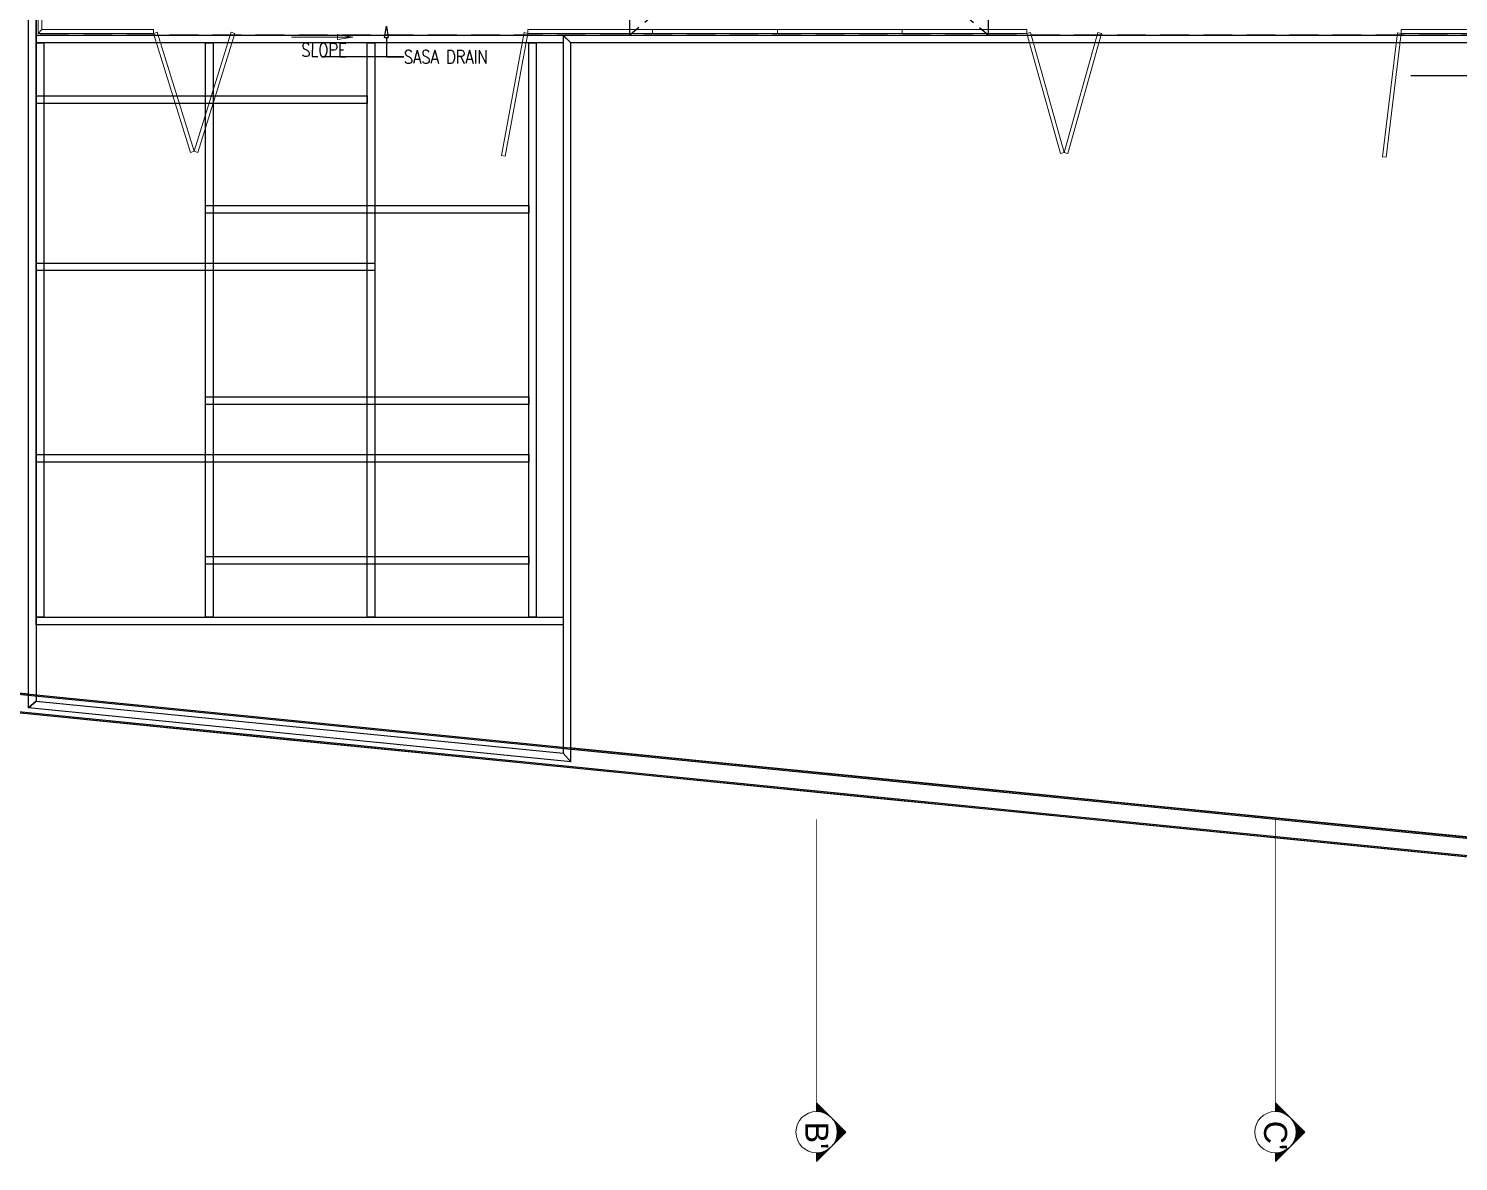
# Model space of a CAD drawing. Header units: metres. Extents: x 42 to 199, y -121 to 268.
# Drawn here: x 85.4 to 104.07, y 12.13 to 26.93 of the extents above; entities that cross this region are included whole.
import ezdxf
from ezdxf import colors
from ezdxf.entities.mleader import LeaderData, LeaderLine
from ezdxf.enums import TextEntityAlignment as Align
from ezdxf.math import Vec2, Vec3

# ---------------------------------------------------------------- set-up
doc = ezdxf.new("R2010")
doc.units = ezdxf.units.M
doc.header["$LTSCALE"] = 0.3
doc.linetypes.add('DASHDOT2', pattern=[0.5, 0.25, -0.125, 0, -0.125])
doc.linetypes.add('HIDDEN', pattern=[0.375, 0.25, -0.125])
doc.layers.get('0').update_dxf_attribs({"color": 8})
for name, color, linetype, lineweight in [('A-AnnO-section lines', 8, 'Continuous', 18), ('A-Furniture', 8, 'Continuous', 0), ('AGI- TEXT', 7, 'Continuous', 0), ('AGI-EX RAIN WATER', 4, 'Continuous', 0), ('DA HOUSE ARCH LAYOUT', 8, 'Continuous', 9)]:
    doc.layers.add(name, color=color, linetype=linetype, lineweight=lineweight)
for name, color, linetype in [('A-ELEVATION 3', 8, 'Continuous'), ('A-Hidden-Above', 8, 'HIDDEN'), ('A-Site Boundary', 8, 'Continuous'), ('A-Wall-Full', 8, 'Continuous'), ('A-Wall-Plst', 8, 'Continuous')]:
    doc.layers.add(name, color=color, linetype=linetype)
doc.styles.add('ROMANS', font='romans.shx', dxfattribs={"width": 0.8, "height": 0.5})
doc.styles.get("Standard").update_dxf_attribs({"font": 'arial.ttf'})
doc.styles.add('T225', font='romans.shx', dxfattribs={"width": 0.8, "height": 0.25})
doc.dimstyles.get("Standard").update_dxf_attribs({"dimtxt": 0.3, "dimasz": 0.25, "dimexe": 0.18, "dimexo": 0.0625, "dimgap": 0.09, "dimtad": 0, "dimtih": 1, "dimtoh": 1, "dimzin": 0, "dimdsep": 46, "dimtxsty": 'Standard', "dimblk": 'ARCHTICK', "dimcen": 0.09, "dimclrd": 256, "dimclre": 256, "dimclrt": 256, "dimadec": 0, "dimazin": 0, "dimtfac": 1, "dimtofl": 0, "dimtmove": 0, "dimatfit": 3, "dimfxl": 1, "dimtolj": 1, "dimtzin": 0, "dimlwd": -1, "dimlwe": -1, "dimarcsym": 0})

# ---------------------------------------------------------------- blocks, each defined once
blk = doc.blocks.new('zw$195B-flat-1-flat-1-flat-1-flat-1-flat-1-flat-1')
at = {"layer": 'A-Site Boundary', "color": 8, "ltscale": 0.6}
for points in [[(16.724, 17.693), (21.121, 17.099), (25.111, 16.559), (27.395, 16.251), (29.208, 16.005), (32.02, 15.625), (31.532, 10.718), (30.979, 5.152), (30.286, -1.812), (29.628, -8.431), (29.111, -13.637), (28.973, -15.019), (28.765, -17.114), (28.549, -19.286), (28.415, -20.631), (28.293, -21.863), (28.003, -24.783), (27.692, -27.905), (27.517, -29.668)], [(16.689, 17.436), (21.086, 16.841), (25.076, 16.302), (27.36, 15.993), (29.173, 15.748), (31.736, 15.401), (31.273, 10.744), (30.72, 5.178), (30.027, -1.786), (29.369, -8.406), (28.852, -13.611), (28.715, -14.993), (28.506, -17.088), (28.29, -19.26), (28.157, -20.605), (28.034, -21.838), (27.744, -24.757), (27.434, -27.88), (27.258, -29.642)]]:
    blk.add_lwpolyline(points, dxfattribs=at)
blk = doc.blocks.new('zw$CD40')
h = blk.add_hatch()
h.set_pattern_fill('ANSI31', color=8, scale=0.00077108, style=0)
h.set_pattern_definition([(45, (2.80108964, 1.68303136), (-6.81544715e-05, 6.81544715e-05), [])])
h.paths.add_polyline_path([(0.04394, 0.00652), (0.04204, 0.00461, -0.414214), (0.04585, 0.00461)])
h.paths.add_polyline_path([(0.04204, 0.00461), (0.04013, 0.0027), (0.04125, 0.0027, -0.198912)])
h.paths.add_polyline_path([(0.04585, 0.00461, -0.198912), (0.04664, 0.0027), (0.04776, 0.0027)])
at = {"color": 8}
for p, q in [((0.04013, 0.0027), (0.04394, 0.00652)), ((0.04776, 0.0027), (0.04394, 0.00652)), ((0.04013, 0.0027), (0.04125, 0.0027)), ((0.04664, 0.0027), (0.04776, 0.0027))]:
    blk.add_line(p, q, dxfattribs=at)
at = {"color": 8, "linetype": 'DASHDOT2', "ltscale": 0.3, "const_width": 0.0000907}
blk.add_lwpolyline([(0.04013, 0.0027), (0.00307, 0.0027)], dxfattribs=at)
at = {"color": 8}
blk.add_circle((0.04394, 0.0027), 0.0027, dxfattribs=at)
blk.add_attdef("A'", text='', height=0.003, dxfattribs=at).set_placement((0.04437, 0.00272), align=Align.MIDDLE)
blk = doc.blocks.new('SECTION LINES')
at = {"layer": 'A-AnnO-section lines', "color": 8}
ref = blk.add_blockref('zw$CD40', (95.416, -83.093), dxfattribs=dict(at, xscale=100, yscale=100, zscale=100, rotation=269.9999999999999))
ref.add_attrib("A'", "B'", dxfattribs={"layer": '0', "height": 0.3, "rotation": 270}).set_placement((95.689, -87.53), align=Align.MIDDLE)
ref = blk.add_blockref('zw$CD40', (101.407, -83.093, 0.05), dxfattribs=dict(at, xscale=100, yscale=100, zscale=100, rotation=269.9999999999999))
ref.add_attrib("A'", "C'", dxfattribs={"layer": '0', "height": 0.3, "rotation": 270}).set_placement((101.679, -87.53, 0.05), align=Align.MIDDLE)
blk = doc.blocks.new('SCREEN')
at = {"layer": 'A-ELEVATION 3', "color": 8, "transparency": 33554534}
for points in [[(185.446, -72.983), (192.326, -72.983), (192.326, -73.083), (185.446, -73.083)], [(185.546, -73.083), (185.546, -80.584), (185.446, -80.584), (185.446, -73.083)], [(187.756, -73.083), (187.756, -80.584), (187.656, -80.584), (187.656, -73.083)], [(189.866, -73.083), (189.866, -80.584), (189.766, -80.584), (189.766, -73.083)], [(191.976, -73.083), (191.976, -80.584), (191.876, -80.584), (191.876, -73.083)], [(185.446, -73.773), (189.766, -73.773), (189.766, -73.873), (185.446, -73.873)], [(187.656, -75.208), (191.876, -75.208), (191.876, -75.308), (187.656, -75.308)], [(185.446, -75.958), (189.866, -75.958), (189.866, -76.058), (185.446, -76.058)], [(187.656, -77.708), (191.876, -77.708), (191.876, -77.808), (187.656, -77.808)], [(185.446, -78.458), (191.876, -78.458), (191.876, -78.558), (185.446, -78.558)], [(187.656, -79.794), (191.876, -79.794), (191.876, -79.894), (187.656, -79.894)], [(185.446, -80.584), (192.326, -80.584), (192.326, -80.684), (185.446, -80.684)]]:
    blk.add_lwpolyline(points, close=True, dxfattribs=at)
at = {"layer": 'A-Furniture', "color": 8}
for points in [[(185.521, -72.908), (185.521, -71.329), (185.471, -71.329), (185.471, -72.958)], [(186.976, -72.908), (185.521, -72.908), (185.471, -72.958), (186.976, -72.958)], [(187.507, -74.499), (187.023, -72.943), (186.976, -72.958), (187.459, -74.514)], [(187.507, -74.499), (187.991, -72.943), (188.039, -72.958), (187.555, -74.514)], [(191.815, -72.949), (191.52, -74.552), (191.57, -74.561), (191.864, -72.958)], [(193.494, -72.908), (191.864, -72.908), (191.864, -72.958), (193.494, -72.958)], [(195.123, -72.908), (193.494, -72.908), (193.494, -72.958), (195.123, -72.958)], [(196.753, -72.908), (195.123, -72.908), (195.123, -72.958), (196.753, -72.958)], [(198.382, -72.908), (196.753, -72.908), (196.753, -72.958), (198.382, -72.958)], [(198.868, -74.514), (198.43, -72.945), (198.382, -72.958), (198.82, -74.528)], [(198.868, -74.514), (199.306, -72.945), (199.354, -72.958), (198.916, -74.528)], [(203.221, -72.952), (203.025, -74.57), (203.075, -74.576), (203.271, -72.958)], [(204.9, -72.908), (203.271, -72.908), (203.271, -72.958), (204.9, -72.958)]]:
    blk.add_lwpolyline(points, close=True, dxfattribs=at)
at = {"layer": 'A-Hidden-Above', "color": 8, "linetype": 'Continuous', "ltscale": 3}
for points in [[(185.446, -81.68), (185.346, -81.77), (185.346, -52.823), (185.446, -52.923)], [(192.326, -72.983), (217.936, -72.983), (218.036, -73.083), (192.426, -73.083)], [(192.426, -73.083), (192.326, -72.985), (192.326, -82.363), (192.426, -82.474)], [(185.446, -81.68), (192.326, -82.363), (192.426, -82.474), (185.346, -81.77)]]:
    blk.add_lwpolyline(points, close=True, dxfattribs=at)
blk = doc.blocks.new('DA HOUSE ARCH LAYOUT')
at = {"layer": 'A-Site Boundary', "color": 8, "rotation": 270}
blk.add_blockref('zw$195B-flat-1-flat-1-flat-1-flat-1-flat-1-flat-1', (16.3523, 106.275), dxfattribs=at)
at = {"color": 8, "transparency": 33554687}
blk.add_wipeout([(-11.75, 107.63), (-11.75, 78.6832), (-4.6699, 77.9793), (-4.6699, 87.3699), (20.9401, 87.3699), (20.94, 97.27), (30.1376, 97.27), (30.1376, 95.8004), (30.1509, 95.6202), (30.2068, 95.3936), (30.2908, 95.2058), (30.4267, 95.0082), (30.5877, 94.8493), (30.7469, 94.7385), (30.9156, 94.6565), (31.1167, 94.5963), (31.3676, 94.5704), (31.6721, 94.6087), (31.9475, 94.7157), (32.1814, 94.8781), (32.441, 95.1999), (32.4934, 95.3049), (32.5584, 95.4923), (32.5869, 95.6387), (32.5967, 95.8477), (32.5782, 96.0181), (32.5404, 96.1711), (32.4781, 96.3293), (32.428, 96.4237), (32.3565, 96.5318), (32.2288, 96.6615), (32.1161, 96.7764), (31.9914, 96.8605), (31.8786, 96.9192), (31.3843, 97.0303), (31.3843, 97.1695), (32.0248, 97.1695), (32.0248, 106.3305), (12.6625, 106.33), (12.6624, 107.63)], dxfattribs=at).dxf.layer = 'A-ELEVATION 3'
at = {"layer": 'A-ELEVATION 3', "color": 8}
for points in [[(12.6624, 107.53), (-11.65, 107.53), (-11.65, 87.4699), (-3.9002, 87.47), (-3.9, 91.47)], [(0.78, 91.4692), (0.78, 87.4701), (7.5601, 87.4702), (7.5602, 91.4701)]]:
    blk.add_lwpolyline(points, dxfattribs=at)
at = {"layer": 'A-Hidden-Above', "color": 8, "ltscale": 2}
for p, q in [((0.78, 91.4692), (-3.9002, 87.47)), ((0.78, 87.4701), (-3.9, 91.4738))]:
    blk.add_line(p, q, dxfattribs=at)
at = {"layer": 'A-Hidden-Above', "color": 8, "ltscale": 5}
for points in [[(-11.65, 87.47), (-11.65, 107.53), (12.6624, 107.5286), (12.6625, 106.33)], [(32.0248, 98.02), (32.0248, 97.27), (20.84, 97.27), (20.84, 87.47), (-11.65, 87.4699)]]:
    blk.add_lwpolyline(points, dxfattribs=at)
at = {"layer": 'A-Wall-Full', "color": 8}
blk.add_lwpolyline([(-22.2476, 83.6036), (-22.7505, 79.942), (31.7666, 74.5225), (36.3273, 108.2543), (-18.2087, 113.0128), (-18.6861, 109.5362), (-18.9182, 109.5362), (-18.4067, 113.261), (36.5875, 108.4624), (31.9647, 74.2717), (-23.0108, 79.7368), (-22.4442, 83.8627), (-21.0275, 83.6682), (-21.0588, 83.4403)], close=True, dxfattribs=at)
at = {"layer": 'A-Wall-Plst', "color": 8}
blk.add_lwpolyline([(-22.2348, 83.5867), (-22.7335, 79.9554), (31.7536, 74.5389), (36.3103, 108.2407), (-18.1958, 112.9966), (-18.673, 109.5212), (-18.9354, 109.5212), (-18.4196, 113.2772), (36.6045, 108.476), (31.9777, 74.2553), (-23.0278, 79.7234), (-22.457, 83.8796), (-21.0106, 83.681), (-21.046, 83.4234)], close=True, dxfattribs=at)
at = {"layer": 'A-AnnO-section lines', "color": 8, "ltscale": 0.25}
blk.add_blockref('SECTION LINES', (-97.1462, 160.628), dxfattribs=at)
at = {"layer": 'A-Hidden-Above', "color": 8, "ltscale": 0.25}
blk.add_blockref('SCREEN', (-197.0961, 160.4531), dxfattribs=at)
blk = doc.blocks.new('_ClosedBlank')
at = {"color": 0, "linetype": 'ByBlock', "lineweight": -2}
for p, q in [((-1, 0.17), (0, 0)), ((-1, 0.17), (-1, -0.17)), ((0, 0), (-1, -0.17))]:
    blk.add_line(p, q, dxfattribs=at)
blk = doc.blocks.new('_ArchTick')
at = {"color": 6, "linetype": 'ByBlock', "const_width": 0.045}
blk.add_lwpolyline([(-0.15, -0.15), (0.15, 0.15)], dxfattribs=at)

msp = doc.modelspace()

# ---------------------------------------------------------------- block references
at = {"layer": 'DA HOUSE ARCH LAYOUT'}
msp.add_blockref('DA HOUSE ARCH LAYOUT', (97.1462, -60.628), dxfattribs=at)

# ---------------------------------------------------------------- next in the draw order: texts
at = {"layer": 'AGI- TEXT', "color": 0, "insert": (206.8001, 26.2418), "char_height": 0.175, "width": 117.843498, "attachment_point": 9, "rotation": 359.84374, "style": 'ROMANS'}
msp.add_mtext('\\pxql;SLOPE', dxfattribs=at)

# ---------------------------------------------------------------- next in the draw order: leaders
at = {"color": 1}
msp.add_leader([(89.6288, 26.8176, 29.7776), (88.8299, 26.8176, 29.7776)], dimstyle='Standard', override={"dimscale": 20, "dimtxt": 150, "dimasz": 0.01, "dimexe": 3, "dimexo": 3, "dimgap": 2, "dimzin": 12, "dimcen": 0, "dimclrd": 1, "dimadec": 2, "dimazin": 3, "dimtfac": 1, "dimtofl": 1, "dimldrblk": 'ClosedBlank', "dimtvp": 50, "dimlwd": 13, "dimlwe": 13, "dimarcsym": 1}, dxfattribs=at)
at = {"layer": 'AGI-EX RAIN WATER'}
ml = msp.add_multileader_mtext('Standard', dxfattribs=at)
ml.set_content('SASA DRAIN', color=1, style='T225')
ml.set_leader_properties()
ml.set_arrow_properties(name='CLOSEDBLANK')
ml.build(insert=Vec2(0, 0))
ml.multileader.update_dxf_attribs({"text_right_attachment_type": 6, "text_top_attachment_type": 0, "text_bottom_attachment_type": 0, "dogleg_length": 0.36, "arrow_head_size": 0.15})
ctx = ml.context
ctx.base_point, ctx.char_height, ctx.arrow_head_size, ctx.landing_gap_size, ctx.plane_origin = Vec3(90.2966, 26.5599), 0.175, 0.15, 0, Vec3(2394.4189, 80.6045)
ctx.right_attachment = 6
notes = []
notes.append((ctx, [(1, (1, 1, 0), (90.0677, 26.5599), (1, 0), 0.2289, [(0, [(90.0677, 26.9626)], 256, [])])]))
ctx.mtext.insert, ctx.mtext.flow_direction = Vec3(90.2966, 26.6474), 5
ml = msp.add_multileader_mtext('Standard', dxfattribs=at)
ml.set_content('%%C50 SPOUT\\PWITH RAIN CHAIN', color=1, style='T225')
ml.set_leader_properties()
ml.set_arrow_properties(name='CLOSEDBLANK')
ml.build(insert=Vec2(0, 0))
ml.multileader.update_dxf_attribs({"text_right_attachment_type": 6, "text_top_attachment_type": 0, "text_bottom_attachment_type": 0, "dogleg_length": 0.36, "arrow_head_size": 0.15})
ctx = ml.context
ctx.base_point, ctx.char_height, ctx.arrow_head_size, ctx.landing_gap_size, ctx.plane_origin = Vec3(105.0274, 26.3114), 0.175, 0.15, 0, Vec3(2409.0042, 82.2043)
ctx.right_attachment = 6
notes.append((ctx, [(1, (1, 1, 0), (104.653, 26.3114), (1, 0), 0.3744, [(0, [(104.653, 26.9995)], 256, [])])]))
ctx.mtext.insert, ctx.mtext.width, ctx.mtext.flow_direction = Vec3(105.0274, 26.3989), 2.285573, 5
for ctx, leaders in notes:
    for number, flags, end, landing, length, lines in leaders:
        leader = LeaderData()
        leader.index, (leader.has_last_leader_line, leader.has_dogleg_vector, leader.attachment_direction) = number, flags
        leader.last_leader_point, leader.dogleg_vector, leader.dogleg_length = Vec3(end), Vec3(landing), length
        for number, points, colour, breaks in lines:
            line = LeaderLine()
            line.index, line.vertices, line.color, line.breaks = number, Vec3.list(points), colors.encode_raw_color(colour), breaks
            leader.lines.append(line)
        ctx.leaders.append(leader)

doc.saveas('drawing.dxf')
